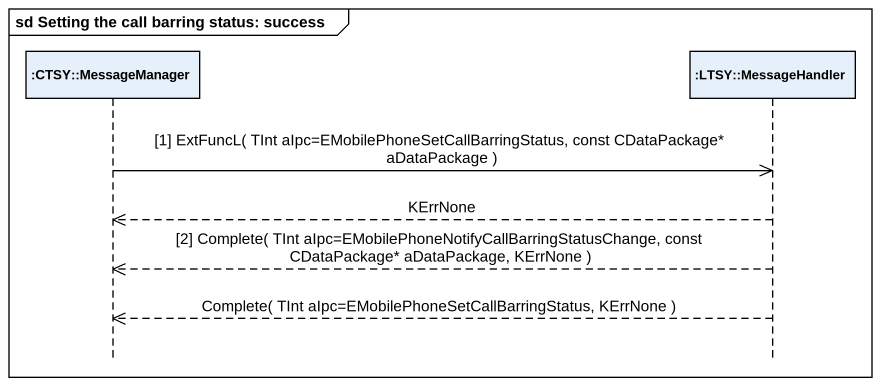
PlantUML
@startuml
mainframe sd Setting the call barring status: success
hide footbox
participant ":CTSY::MessageManager" as CTSY_MessageManager
participant ":LTSY::MessageHandler" as LTSY_MessageHandler

CTSY_MessageManager ->> LTSY_MessageHandler : [1] ExtFuncL( TInt aIpc=EMobilePhoneSetCallBarringStatus, const CDataPackage* aDataPackage )
LTSY_MessageHandler -->> CTSY_MessageManager : KErrNone
LTSY_MessageHandler -->> CTSY_MessageManager : [2] Complete( TInt aIpc=EMobilePhoneNotifyCallBarringStatusChange, const CDataPackage* aDataPackage, KErrNone )
LTSY_MessageHandler -->> CTSY_MessageManager : Complete( TInt aIpc=EMobilePhoneSetCallBarringStatus, KErrNone )
@enduml
